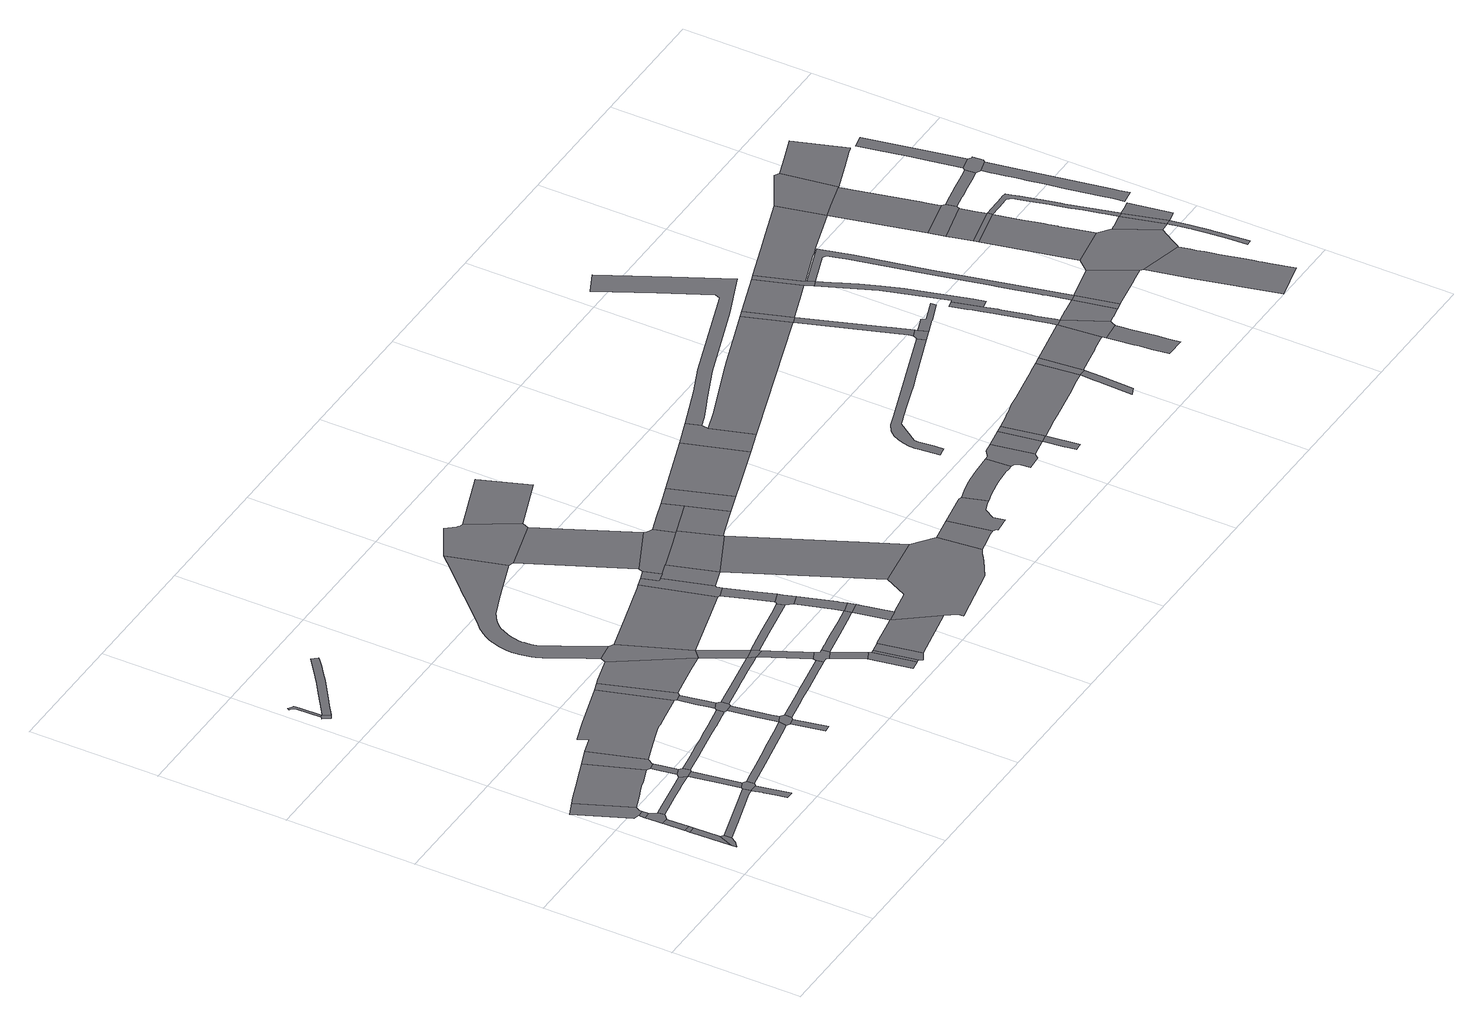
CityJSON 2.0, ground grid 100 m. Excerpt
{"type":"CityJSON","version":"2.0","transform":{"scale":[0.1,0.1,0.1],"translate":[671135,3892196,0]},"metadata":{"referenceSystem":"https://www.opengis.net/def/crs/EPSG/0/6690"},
"CityObjects":{
"road1":{"type":"Road","attributes":{"function":"9","usage":"9","RoadStructureAttribute.widthType":"9","RoadStructureAttribute.width":-9999,"RoadStructureAttribute.sectionType":"9"},"geometry":[{"type":"MultiSurface","lod":"1","boundaries":[[[0,1,2,3,4,5]]]}]},
"road2":{"type":"Road","attributes":{"function":"9","usage":"9","RoadStructureAttribute.widthType":"3","RoadStructureAttribute.width":5.18,"RoadStructureAttribute.sectionType":"1"},"geometry":[{"type":"MultiSurface","lod":"1","boundaries":[[[0,6,7,8,9,1]]]}]},
"road3":{"type":"Road","attributes":{"function":"9","usage":"9","RoadStructureAttribute.widthType":"9","RoadStructureAttribute.width":-9999,"RoadStructureAttribute.sectionType":"9"},"geometry":[{"type":"MultiSurface","lod":"1","boundaries":[[[10,7,6,11]]]}]},
"road4":{"type":"Road","attributes":{"function":"9","usage":"9","RoadStructureAttribute.widthType":"3","RoadStructureAttribute.width":5.18,"RoadStructureAttribute.sectionType":"1"},"geometry":[{"type":"MultiSurface","lod":"1","boundaries":[[[12,13,14,10,11,15]]]}]},
"road5":{"type":"Road","attributes":{"function":"9","usage":"9","RoadStructureAttribute.widthType":"9","RoadStructureAttribute.width":-9999,"RoadStructureAttribute.sectionType":"9"},"geometry":[{"type":"MultiSurface","lod":"1","boundaries":[[[16,17,18,19,20,21,22]]]}]},
"road6":{"type":"Road","attributes":{"function":"9","usage":"9","RoadStructureAttribute.widthType":"9","RoadStructureAttribute.width":-9999,"RoadStructureAttribute.sectionType":"9"},"geometry":[{"type":"MultiSurface","lod":"1","boundaries":[[[23,24,25,26,27,28,12,15]]]}]},
"road7":{"type":"Road","attributes":{"function":"9","usage":"9","RoadStructureAttribute.widthType":"3","RoadStructureAttribute.width":5.18,"RoadStructureAttribute.sectionType":"1"},"geometry":[{"type":"MultiSurface","lod":"1","boundaries":[[[21,27,26,22]]]}]},
"road8":{"type":"Road","attributes":{"function":"9","usage":"9","RoadStructureAttribute.widthType":"3","RoadStructureAttribute.width":4.88,"RoadStructureAttribute.sectionType":"1"},"geometry":[{"type":"MultiSurface","lod":"1","boundaries":[[[4,29,30,31,32,33,34,35,36,37,38,39,5]]]}]},
"road9":{"type":"Road","attributes":{"function":"1","usage":"9","RoadStructureAttribute.widthType":"9","RoadStructureAttribute.width":-9999,"RoadStructureAttribute.sectionType":"1"},"geometry":[{"type":"MultiSurface","lod":"1","boundaries":[[[40,41,42,18,17,43,44,45,46,47,48,49,50]]]}]},
"road10":{"type":"Road","attributes":{"function":"9","usage":"9","RoadStructureAttribute.widthType":"3","RoadStructureAttribute.width":4.58,"RoadStructureAttribute.sectionType":"1"},"geometry":[{"type":"MultiSurface","lod":"1","boundaries":[[[23,51,52,53,54,55,56,57,58,59,24]]]}]},
"road11":{"type":"Road","attributes":{"function":"9","usage":"9","RoadStructureAttribute.widthType":"3","RoadStructureAttribute.width":5.27,"RoadStructureAttribute.sectionType":"1"},"geometry":[{"type":"MultiSurface","lod":"1","boundaries":[[[60,61,62,63,35,64,65,66,67,68]]]}]},
"road12":{"type":"Road","attributes":{"function":"9","usage":"9","RoadStructureAttribute.widthType":"9","RoadStructureAttribute.width":-9999,"RoadStructureAttribute.sectionType":"9"},"geometry":[{"type":"MultiSurface","lod":"1","boundaries":[[[36,35,63,69,70,71,72]]]}]},
"road13":{"type":"Road","attributes":{"function":"9","usage":"9","RoadStructureAttribute.widthType":"3","RoadStructureAttribute.width":5.27,"RoadStructureAttribute.sectionType":"1"},"geometry":[{"type":"MultiSurface","lod":"1","boundaries":[[[71,73,74,56,75,76,72]]]}]},
"road14":{"type":"Road","attributes":{"function":"9","usage":"9","RoadStructureAttribute.widthType":"9","RoadStructureAttribute.width":-9999,"RoadStructureAttribute.sectionType":"9"},"geometry":[{"type":"MultiSurface","lod":"1","boundaries":[[[77,57,56,74,78,79,80]]]}]},
"road15":{"type":"Road","attributes":{"function":"9","usage":"9","RoadStructureAttribute.widthType":"3","RoadStructureAttribute.width":5.27,"RoadStructureAttribute.sectionType":"1"},"geometry":[{"type":"MultiSurface","lod":"1","boundaries":[[[81,82,83,84,85,77,80]]]}]},
"road16":{"type":"Road","attributes":{"function":"9","usage":"9","RoadStructureAttribute.widthType":"9","RoadStructureAttribute.width":-9999,"RoadStructureAttribute.sectionType":"9"},"geometry":[{"type":"MultiSurface","lod":"1","boundaries":[[[49,83,82,86,87,88,89,50]]]}]},
"road17":{"type":"Road","attributes":{"function":"9","usage":"9","RoadStructureAttribute.widthType":"9","RoadStructureAttribute.width":-9999,"RoadStructureAttribute.sectionType":"9"},"geometry":[{"type":"MultiSurface","lod":"1","boundaries":[[[90,91,92,93,94,95]]]}]},
"road18":{"type":"Road","attributes":{"function":"9","usage":"9","RoadStructureAttribute.widthType":"4","RoadStructureAttribute.width":1.92,"RoadStructureAttribute.sectionType":"1"},"geometry":[{"type":"MultiSurface","lod":"1","boundaries":[[[96,97,98,99,100,101,102,91,90]]]}]},
"road19":{"type":"Road","attributes":{"function":"9","usage":"9","RoadStructureAttribute.widthType":"3","RoadStructureAttribute.width":5.15,"RoadStructureAttribute.sectionType":"1"},"geometry":[{"type":"MultiSurface","lod":"1","boundaries":[[[103,104,105,106,107,108,109,70,69,110,111,112,113,114]]]}]},
"road20":{"type":"Road","attributes":{"function":"9","usage":"9","RoadStructureAttribute.widthType":"3","RoadStructureAttribute.width":4.94,"RoadStructureAttribute.sectionType":"1"},"geometry":[{"type":"MultiSurface","lod":"1","boundaries":[[[115,116,117,118,119,120,121,122,123,124,125,126,127,128,79,78]]]}]},
"road21":{"type":"Road","attributes":{"function":"9","usage":"9","RoadStructureAttribute.widthType":"2","RoadStructureAttribute.width":6.13,"RoadStructureAttribute.sectionType":"1"},"geometry":[{"type":"MultiSurface","lod":"1","boundaries":[[[129,130,131,132,133,134,135,136,137,138,139,140,141,142,90,95]]]}]},
"road22":{"type":"Road","attributes":{"function":"9","usage":"9","RoadStructureAttribute.widthType":"9","RoadStructureAttribute.width":-9999,"RoadStructureAttribute.sectionType":"1"},"geometry":[{"type":"MultiSurface","lod":"1","boundaries":[[[143,144,145,146,147,88,87,148,149,150,151,152,153,154,155,156,157]]]}]},
"road23":{"type":"Road","attributes":{"function":"9","usage":"9","RoadStructureAttribute.widthType":"3","RoadStructureAttribute.width":5.61,"RoadStructureAttribute.sectionType":"1"},"geometry":[{"type":"MultiSurface","lod":"1","boundaries":[[[158,159,160,161,162]]]}]},
"road24":{"type":"Road","attributes":{"function":"9","usage":"9","RoadStructureAttribute.widthType":"9","RoadStructureAttribute.width":-9999,"RoadStructureAttribute.sectionType":"9"},"geometry":[{"type":"MultiSurface","lod":"1","boundaries":[[[160,159,163,164,165,103,114]]]}]},
"road25":{"type":"Road","attributes":{"function":"9","usage":"9","RoadStructureAttribute.widthType":"3","RoadStructureAttribute.width":5.61,"RoadStructureAttribute.sectionType":"1"},"geometry":[{"type":"MultiSurface","lod":"1","boundaries":[[[166,167,168,169,170,171,103,165]]]}]},
"road26":{"type":"Road","attributes":{"function":"9","usage":"9","RoadStructureAttribute.widthType":"9","RoadStructureAttribute.width":-9999,"RoadStructureAttribute.sectionType":"9"},"geometry":[{"type":"MultiSurface","lod":"1","boundaries":[[[172,173,121,120,170,169,174,175]]]}]},
"road27":{"type":"Road","attributes":{"function":"9","usage":"9","RoadStructureAttribute.widthType":"3","RoadStructureAttribute.width":5.61,"RoadStructureAttribute.sectionType":"1"},"geometry":[{"type":"MultiSurface","lod":"1","boundaries":[[[172,176,177,178,179,173]]]}]},
"road28":{"type":"Road","attributes":{"function":"9","usage":"9","RoadStructureAttribute.widthType":"9","RoadStructureAttribute.width":-9999,"RoadStructureAttribute.sectionType":"9"},"geometry":[{"type":"MultiSurface","lod":"1","boundaries":[[[180,157,156,181,177,176,182]]]}]},
"road29":{"type":"Road","attributes":{"function":"9","usage":"9","RoadStructureAttribute.widthType":"9","RoadStructureAttribute.width":-9999,"RoadStructureAttribute.sectionType":"1"},"geometry":[{"type":"MultiSurface","lod":"1","boundaries":[[[183,184,185,186,187,188,180,182]]]}]},
"road30":{"type":"Road","attributes":{"function":"9","usage":"9","RoadStructureAttribute.widthType":"3","RoadStructureAttribute.width":5.01,"RoadStructureAttribute.sectionType":"1"},"geometry":[{"type":"MultiSurface","lod":"1","boundaries":[[[174,189,190,191,192,193,194,195,196,197,198,175]]]}]},
"road31":{"type":"Road","attributes":{"function":"9","usage":"9","RoadStructureAttribute.widthType":"3","RoadStructureAttribute.width":5.07,"RoadStructureAttribute.sectionType":"1"},"geometry":[{"type":"MultiSurface","lod":"1","boundaries":[[[199,200,201,202,203,164,163,204,205,206,207,208,209,210,211]]]}]},
"road32":{"type":"Road","attributes":{"function":"9","usage":"9","RoadStructureAttribute.widthType":"9","RoadStructureAttribute.width":-9999,"RoadStructureAttribute.sectionType":"9"},"geometry":[{"type":"MultiSurface","lod":"1","boundaries":[[[187,186,212,213,214,215]]]}]},
"road33":{"type":"Road","attributes":{"function":"9","usage":"9","RoadStructureAttribute.widthType":"2","RoadStructureAttribute.width":7.45,"RoadStructureAttribute.sectionType":"1"},"geometry":[{"type":"MultiSurface","lod":"1","boundaries":[[[216,217,218,219,212,186,220,195]]]}]},
"road34":{"type":"Road","attributes":{"function":"9","usage":"9","RoadStructureAttribute.widthType":"9","RoadStructureAttribute.width":-9999,"RoadStructureAttribute.sectionType":"9"},"geometry":[{"type":"MultiSurface","lod":"1","boundaries":[[[194,221,222,216,195]]]}]},
"road35":{"type":"Road","attributes":{"function":"9","usage":"9","RoadStructureAttribute.widthType":"2","RoadStructureAttribute.width":7.45,"RoadStructureAttribute.sectionType":"1"},"geometry":[{"type":"MultiSurface","lod":"1","boundaries":[[[194,223,224,225,226,227,228,229,230,231,221]]]}]},
"road36":{"type":"Road","attributes":{"function":"9","usage":"9","RoadStructureAttribute.widthType":"9","RoadStructureAttribute.width":-9999,"RoadStructureAttribute.sectionType":"9"},"geometry":[{"type":"MultiSurface","lod":"1","boundaries":[[[232,233,234,235,236,225,224,199,211]]]}]},
"road37":{"type":"Road","attributes":{"function":"9","usage":"9","RoadStructureAttribute.widthType":"9","RoadStructureAttribute.width":-9999,"RoadStructureAttribute.sectionType":"1"},"geometry":[{"type":"MultiSurface","lod":"1","boundaries":[[[237,238,239,240,241,242,243,244,245,246,247,248,249,250,251,252,253,254,255,256,257,258,259,260,261,215,214,262,263,264,265,266,267,268,269,270,271,272,273,274,275,276,277,278,279,280,281,282,283,284,285,286,287,288,289]]]}]},
"road38":{"type":"Road","attributes":{"function":"9","usage":"9","RoadStructureAttribute.widthType":"2","RoadStructureAttribute.width":7.45,"RoadStructureAttribute.sectionType":"1"},"geometry":[{"type":"MultiSurface","lod":"1","boundaries":[[[290,234,233,291]]]}]},
"road39":{"type":"Road","attributes":{"function":"9","usage":"9","RoadStructureAttribute.widthType":"9","RoadStructureAttribute.width":-9999,"RoadStructureAttribute.sectionType":"9"},"geometry":[{"type":"MultiSurface","lod":"1","boundaries":[[[292,293,290,291,294]]]}]},
"road40":{"type":"Road","attributes":{"function":"9","usage":"9","RoadStructureAttribute.widthType":"1","RoadStructureAttribute.width":32.77,"RoadStructureAttribute.sectionType":"1"},"geometry":[{"type":"MultiSurface","lod":"1","boundaries":[[[295,296,293,292]]]}]},
"road41":{"type":"Road","attributes":{"function":"9","usage":"9","RoadStructureAttribute.widthType":"9","RoadStructureAttribute.width":-9999,"RoadStructureAttribute.sectionType":"1"},"geometry":[{"type":"MultiSurface","lod":"1","boundaries":[[[212,297,298,299,300,301,302,213]]]}]},
"road42":{"type":"Road","attributes":{"function":"9","usage":"9","RoadStructureAttribute.widthType":"9","RoadStructureAttribute.width":-9999,"RoadStructureAttribute.sectionType":"9"},"geometry":[{"type":"MultiSurface","lod":"1","boundaries":[[[295,303,304,305,296]]]}]},
"road43":{"type":"Road","attributes":{"function":"9","usage":"9","RoadStructureAttribute.widthType":"3","RoadStructureAttribute.width":4.95,"RoadStructureAttribute.sectionType":"1"},"geometry":[{"type":"MultiSurface","lod":"1","boundaries":[[[306,307,308,309,310,216,222,311,312,313]]]}]},
"road44":{"type":"Road","attributes":{"function":"9","usage":"9","RoadStructureAttribute.widthType":"3","RoadStructureAttribute.width":5.16,"RoadStructureAttribute.sectionType":"1"},"geometry":[{"type":"MultiSurface","lod":"1","boundaries":[[[314,315,316,317,318,319,320,321,322,235,234,323,324,325,326]]]}]},
"road45":{"type":"Road","attributes":{"function":"9","usage":"9","RoadStructureAttribute.widthType":"9","RoadStructureAttribute.width":-9999,"RoadStructureAttribute.sectionType":"9"},"geometry":[{"type":"MultiSurface","lod":"1","boundaries":[[[327,328,305,304,329,330,331]]]}]},
"road46":{"type":"Road","attributes":{"function":"9","usage":"9","RoadStructureAttribute.widthType":"9","RoadStructureAttribute.width":-9999,"RoadStructureAttribute.sectionType":"9"},"geometry":[{"type":"MultiSurface","lod":"1","boundaries":[[[332,333,334,300,299,335,336,337,338]]]}]},
"road47":{"type":"Road","attributes":{"function":"9","usage":"9","RoadStructureAttribute.widthType":"2","RoadStructureAttribute.width":9.59,"RoadStructureAttribute.sectionType":"1"},"geometry":[{"type":"MultiSurface","lod":"1","boundaries":[[[339,340,341,342,336,335]]]}]},
"road48":{"type":"Road","attributes":{"function":"9","usage":"9","RoadStructureAttribute.widthType":"2","RoadStructureAttribute.width":9.59,"RoadStructureAttribute.sectionType":"1"},"geometry":[{"type":"MultiSurface","lod":"1","boundaries":[[[343,314,344,345,330,346]]]}]},
"road49":{"type":"Road","attributes":{"function":"9","usage":"9","RoadStructureAttribute.widthType":"9","RoadStructureAttribute.width":-9999,"RoadStructureAttribute.sectionType":"9"},"geometry":[{"type":"MultiSurface","lod":"1","boundaries":[[[340,347,306,313,348,349,350,341]]]}]},
"road50":{"type":"Road","attributes":{"function":"9","usage":"9","RoadStructureAttribute.widthType":"9","RoadStructureAttribute.width":-9999,"RoadStructureAttribute.sectionType":"9"},"geometry":[{"type":"MultiSurface","lod":"1","boundaries":[[[351,352,315,314,343]]]}]},
"road51":{"type":"Road","attributes":{"function":"9","usage":"9","RoadStructureAttribute.widthType":"2","RoadStructureAttribute.width":9.59,"RoadStructureAttribute.sectionType":"1"},"geometry":[{"type":"MultiSurface","lod":"1","boundaries":[[[353,354,355,349,348,356,357,358,315,352]]]}]},
"road52":{"type":"Road","attributes":{"function":"9","usage":"9","RoadStructureAttribute.widthType":"2","RoadStructureAttribute.width":13.56,"RoadStructureAttribute.sectionType":"1"},"geometry":[{"type":"MultiSurface","lod":"1","boundaries":[[[359,334,333,360,361]]]}]},
"road53":{"type":"Road","attributes":{"function":"9","usage":"9","RoadStructureAttribute.widthType":"1","RoadStructureAttribute.width":35.46,"RoadStructureAttribute.sectionType":"1"},"geometry":[{"type":"MultiSurface","lod":"1","boundaries":[[[362,363,364,365,361,366,332,338]]]}]},
"road54":{"type":"Road","attributes":{"function":"9","usage":"9","RoadStructureAttribute.widthType":"9","RoadStructureAttribute.width":-9999,"RoadStructureAttribute.sectionType":"9"},"geometry":[{"type":"MultiSurface","lod":"1","boundaries":[[[367,368,369,370,371,372,373,374,375,376,289,288,377]]]}]},
"road55":{"type":"Road","attributes":{"function":"9","usage":"9","RoadStructureAttribute.widthType":"9","RoadStructureAttribute.width":-9999,"RoadStructureAttribute.sectionType":"1"},"geometry":[{"type":"MultiSurface","lod":"1","boundaries":[[[378,379,367,377]]]}]},
"road56":{"type":"Road","attributes":{"function":"9","usage":"9","RoadStructureAttribute.widthType":"9","RoadStructureAttribute.width":-9999,"RoadStructureAttribute.sectionType":"9"},"geometry":[{"type":"MultiSurface","lod":"1","boundaries":[[[380,381,382,379,378,359,361,383,384]]]}]},
"road57":{"type":"Road","attributes":{"function":"9","usage":"9","RoadStructureAttribute.widthType":"9","RoadStructureAttribute.width":-9999,"RoadStructureAttribute.sectionType":"9"},"geometry":[{"type":"MultiSurface","lod":"1","boundaries":[[[385,364,363,386,387,388,389,390,391,392,393,384]]]}]},
"road58":{"type":"Road","attributes":{"function":"9","usage":"9","RoadStructureAttribute.widthType":"9","RoadStructureAttribute.width":-9999,"RoadStructureAttribute.sectionType":"9"},"geometry":[{"type":"MultiSurface","lod":"1","boundaries":[[[394,395,396,397,398,399,400,401,402,403,404,405,406,346,330,329,407]]]}]},
"road59":{"type":"Road","attributes":{"function":"9","usage":"9","RoadStructureAttribute.widthType":"9","RoadStructureAttribute.width":-9999,"RoadStructureAttribute.sectionType":"1"},"geometry":[{"type":"MultiSurface","lod":"1","boundaries":[[[404,403,408,409,386,363,410]]]}]},
"road60":{"type":"Road","attributes":{"function":"9","usage":"9","RoadStructureAttribute.widthType":"9","RoadStructureAttribute.width":-9999,"RoadStructureAttribute.sectionType":"1"},"geometry":[{"type":"MultiSurface","lod":"1","boundaries":[[[369,368,411,412]]]}]},
"road61":{"type":"Road","attributes":{"function":"9","usage":"9","RoadStructureAttribute.widthType":"1","RoadStructureAttribute.width":15.66,"RoadStructureAttribute.sectionType":"1"},"geometry":[{"type":"MultiSurface","lod":"1","boundaries":[[[380,413,414,415,416,381]]]}]},
"road62":{"type":"Road","attributes":{"function":"1","usage":"9","RoadStructureAttribute.widthType":"1","RoadStructureAttribute.width":35.46,"RoadStructureAttribute.sectionType":"7"},"geometry":[{"type":"MultiSurface","lod":"1","boundaries":[[[388,417,418,414,389]]]}]},
"road63":{"type":"Road","attributes":{"function":"9","usage":"9","RoadStructureAttribute.widthType":"9","RoadStructureAttribute.width":-9999,"RoadStructureAttribute.sectionType":"9"},"geometry":[{"type":"MultiSurface","lod":"1","boundaries":[[[419,415,414,418,420]]]}]},
"road64":{"type":"Road","attributes":{"function":"9","usage":"9","RoadStructureAttribute.widthType":"9","RoadStructureAttribute.width":-9999,"RoadStructureAttribute.sectionType":"9"},"geometry":[{"type":"MultiSurface","lod":"1","boundaries":[[[421,422,402,401,423,424,425]]]}]},
"road65":{"type":"Road","attributes":{"function":"9","usage":"9","RoadStructureAttribute.widthType":"9","RoadStructureAttribute.width":-9999,"RoadStructureAttribute.sectionType":"9"},"geometry":[{"type":"MultiSurface","lod":"1","boundaries":[[[426,427,428,429,430,431,432,433,434,421,425,435,436]]]}]},
"road66":{"type":"Road","attributes":{"function":"9","usage":"9","RoadStructureAttribute.widthType":"9","RoadStructureAttribute.width":-9999,"RoadStructureAttribute.sectionType":"1"},"geometry":[{"type":"MultiSurface","lod":"1","boundaries":[[[437,438,439,419,420]]]}]},
"road67":{"type":"Road","attributes":{"function":"9","usage":"2","RoadStructureAttribute.widthType":"1","RoadStructureAttribute.width":32.77,"RoadStructureAttribute.sectionType":"9"},"geometry":[{"type":"MultiSurface","lod":"1","boundaries":[[[440,441,442,443,444,431,430,445,446,447,448,449,450,451,452,453,454]]]}]},
"road68":{"type":"Road","attributes":{"function":"9","usage":"9","RoadStructureAttribute.widthType":"9","RoadStructureAttribute.width":-9999,"RoadStructureAttribute.sectionType":"9"},"geometry":[{"type":"MultiSurface","lod":"1","boundaries":[[[438,455,456,457,458,439]]]}]},
"road69":{"type":"Road","attributes":{"function":"9","usage":"9","RoadStructureAttribute.widthType":"9","RoadStructureAttribute.width":-9999,"RoadStructureAttribute.sectionType":"9"},"geometry":[{"type":"MultiSurface","lod":"1","boundaries":[[[459,460,461,462,463,464,465,466,467,468,469,440,454]]]}]},
"road70":{"type":"Road","attributes":{"function":"9","usage":"2","RoadStructureAttribute.widthType":"1","RoadStructureAttribute.width":32.77,"RoadStructureAttribute.sectionType":"1"},"geometry":[{"type":"MultiSurface","lod":"1","boundaries":[[[466,470,471,472,467]]]}]},
"road71":{"type":"Road","attributes":{"function":"9","usage":"9","RoadStructureAttribute.widthType":"3","RoadStructureAttribute.width":5.94,"RoadStructureAttribute.sectionType":"1"},"geometry":[{"type":"MultiSurface","lod":"1","boundaries":[[[471,473,474,475,476,477,478]]]}]},
"road72":{"type":"Road","attributes":{"function":"9","usage":"9","RoadStructureAttribute.widthType":"9","RoadStructureAttribute.width":-9999,"RoadStructureAttribute.sectionType":"9"},"geometry":[{"type":"MultiSurface","lod":"1","boundaries":[[[479,472,471,478,480]]]}]},
"road73":{"type":"Road","attributes":{"function":"1","usage":"9","RoadStructureAttribute.widthType":"1","RoadStructureAttribute.width":35.46,"RoadStructureAttribute.sectionType":"7"},"geometry":[{"type":"MultiSurface","lod":"1","boundaries":[[[481,482,483,484,485,486,487,456,455,488,489,490,491]]]}]},
"road74":{"type":"Road","attributes":{"function":"9","usage":"9","RoadStructureAttribute.widthType":"2","RoadStructureAttribute.width":7.09,"RoadStructureAttribute.sectionType":"1"},"geometry":[{"type":"MultiSurface","lod":"1","boundaries":[[[492,493,494,495,496,497,498,499,500,501,502,503,504,505,506,507,508,509,510,511,512,513,514,515,516]]]}]},
"road75":{"type":"Road","attributes":{"function":"9","usage":"9","RoadStructureAttribute.widthType":"1","RoadStructureAttribute.width":32.77,"RoadStructureAttribute.sectionType":"1"},"geometry":[{"type":"MultiSurface","lod":"1","boundaries":[[[517,518,519,520,521,522,523,524,525,526,527,528,529,530,531,532,533,534,479,480]]]}]},
"road76":{"type":"Road","attributes":{"function":"9","usage":"9","RoadStructureAttribute.widthType":"9","RoadStructureAttribute.width":-9999,"RoadStructureAttribute.sectionType":"1"},"geometry":[{"type":"MultiSurface","lod":"1","boundaries":[[[457,535,536,537,538,539,540,541,542,543,544,545,546,547,548,549,458]]]}]},
"road77":{"type":"Road","attributes":{"function":"9","usage":"9","RoadStructureAttribute.widthType":"2","RoadStructureAttribute.width":6,"RoadStructureAttribute.sectionType":"1"},"geometry":[{"type":"MultiSurface","lod":"1","boundaries":[[[524,550,551,552,553,554,555,556,557]]]}]},
"road78":{"type":"Road","attributes":{"function":"9","usage":"9","RoadStructureAttribute.widthType":"9","RoadStructureAttribute.width":-9999,"RoadStructureAttribute.sectionType":"9"},"geometry":[{"type":"MultiSurface","lod":"1","boundaries":[[[558,525,524,557,559,560]]]}]},
"road79":{"type":"Road","attributes":{"function":"9","usage":"9","RoadStructureAttribute.widthType":"9","RoadStructureAttribute.width":-9999,"RoadStructureAttribute.sectionType":"9"},"geometry":[{"type":"MultiSurface","lod":"1","boundaries":[[[482,481,561,562,563,564]]]}]},
"road80":{"type":"Road","attributes":{"function":"9","usage":"9","RoadStructureAttribute.widthType":"3","RoadStructureAttribute.width":5.84,"RoadStructureAttribute.sectionType":"1"},"geometry":[{"type":"MultiSurface","lod":"1","boundaries":[[[565,566,567,568,569,570,571,561,481]]]}]},
"road81":{"type":"Road","attributes":{"function":"9","usage":"9","RoadStructureAttribute.widthType":"9","RoadStructureAttribute.width":-9999,"RoadStructureAttribute.sectionType":"9"},"geometry":[{"type":"MultiSurface","lod":"1","boundaries":[[[572,569,568,573,516,515,574,575,576]]]}]},
"road82":{"type":"Road","attributes":{"function":"9","usage":"2","RoadStructureAttribute.widthType":"1","RoadStructureAttribute.width":32.77,"RoadStructureAttribute.sectionType":"1"},"geometry":[{"type":"MultiSurface","lod":"1","boundaries":[[[577,578,579,580,581,582,583,584,558,560]]]}]},
"road83":{"type":"Road","attributes":{"function":"1","usage":"9","RoadStructureAttribute.widthType":"1","RoadStructureAttribute.width":35.46,"RoadStructureAttribute.sectionType":"7"},"geometry":[{"type":"MultiSurface","lod":"1","boundaries":[[[563,585,586,587,588,564]]]}]},
"road84":{"type":"Road","attributes":{"function":"9","usage":"9","RoadStructureAttribute.widthType":"2","RoadStructureAttribute.width":7.09,"RoadStructureAttribute.sectionType":"1"},"geometry":[{"type":"MultiSurface","lod":"1","boundaries":[[[575,589,590,591,592,593,594,595,596,576]]]}]},
"road85":{"type":"Road","attributes":{"function":"9","usage":"9","RoadStructureAttribute.widthType":"1","RoadStructureAttribute.width":15.09,"RoadStructureAttribute.sectionType":"1"},"geometry":[{"type":"MultiSurface","lod":"1","boundaries":[[[597,598,599,600,601,602,603,604,605,606,607,608,609,610]]]}]},
"road86":{"type":"Road","attributes":{"function":"9","usage":"9","RoadStructureAttribute.widthType":"9","RoadStructureAttribute.width":-9999,"RoadStructureAttribute.sectionType":"1"},"geometry":[{"type":"MultiSurface","lod":"1","boundaries":[[[611,612,613,614,615,616,617,618,619,620,621,622,623,624,625,626,627,582,628]]]}]},
"road87":{"type":"Road","attributes":{"function":"9","usage":"9","RoadStructureAttribute.widthType":"9","RoadStructureAttribute.width":-9999,"RoadStructureAttribute.sectionType":"9"},"geometry":[{"type":"MultiSurface","lod":"1","boundaries":[[[604,629,630,628,582,581,631,605]]]}]},
"road88":{"type":"Road","attributes":{"function":"9","usage":"9","RoadStructureAttribute.widthType":"9","RoadStructureAttribute.width":-9999,"RoadStructureAttribute.sectionType":"9"},"geometry":[{"type":"MultiSurface","lod":"1","boundaries":[[[632,633,634,635,636,637,638,588,587,639]]]}]},
"road89":{"type":"Road","attributes":{"function":"9","usage":"9","RoadStructureAttribute.widthType":"2","RoadStructureAttribute.width":11.88,"RoadStructureAttribute.sectionType":"1"},"geometry":[{"type":"MultiSurface","lod":"1","boundaries":[[[633,632,640,641,619,642,643,644,645,646,647,648,649,650,651]]]}]},
"road90":{"type":"Road","attributes":{"function":"9","usage":"2","RoadStructureAttribute.widthType":"1","RoadStructureAttribute.width":32.77,"RoadStructureAttribute.sectionType":"1"},"geometry":[{"type":"MultiSurface","lod":"1","boundaries":[[[652,653,654,628,630,655,656,657,658,659,660]]]}]},
"road91":{"type":"Road","attributes":{"function":"9","usage":"9","RoadStructureAttribute.widthType":"3","RoadStructureAttribute.width":5.47,"RoadStructureAttribute.sectionType":"1"},"geometry":[{"type":"MultiSurface","lod":"1","boundaries":[[[661,662,663,664,665,634,633,666,667,668,669,670,671,672,673,674,675,676,677,678,679,680,681,682,683,684,659,685,686]]]}]},
"road92":{"type":"Road","attributes":{"function":"9","usage":"9","RoadStructureAttribute.widthType":"9","RoadStructureAttribute.width":-9999,"RoadStructureAttribute.sectionType":"9"},"geometry":[{"type":"MultiSurface","lod":"1","boundaries":[[[687,685,659,658]]]}]},
"road93":{"type":"Road","attributes":{"function":"1","usage":"9","RoadStructureAttribute.widthType":"1","RoadStructureAttribute.width":35.46,"RoadStructureAttribute.sectionType":"7"},"geometry":[{"type":"MultiSurface","lod":"1","boundaries":[[[688,689,638,637,690,691,692,693,694,695,696]]]}]},
"road94":{"type":"Road","attributes":{"function":"9","usage":"2","RoadStructureAttribute.widthType":"1","RoadStructureAttribute.width":32.77,"RoadStructureAttribute.sectionType":"1"},"geometry":[{"type":"MultiSurface","lod":"1","boundaries":[[[697,685,687,698,699,700,701,702]]]}]},
"road95":{"type":"Road","attributes":{"function":"9","usage":"9","RoadStructureAttribute.widthType":"1","RoadStructureAttribute.width":31.03,"RoadStructureAttribute.sectionType":"1"},"geometry":[{"type":"MultiSurface","lod":"1","boundaries":[[[703,704,705,706,707,708,709,710,711,712,713,714,715,716,717,718]]]}]},
"road96":{"type":"Road","attributes":{"function":"9","usage":"9","RoadStructureAttribute.widthType":"9","RoadStructureAttribute.width":-9999,"RoadStructureAttribute.sectionType":"9"},"geometry":[{"type":"MultiSurface","lod":"1","boundaries":[[[701,718,717,719,720,721,722,723,724,725,702]]]}]},
"road97":{"type":"Road","attributes":{"function":"9","usage":"2","RoadStructureAttribute.widthType":"1","RoadStructureAttribute.width":28.16,"RoadStructureAttribute.sectionType":"1"},"geometry":[{"type":"MultiSurface","lod":"1","boundaries":[[[726,725,724,727,728,729,730,731,732,733,734,735]]]}]},
"road98":{"type":"Road","attributes":{"function":"9","usage":"9","RoadStructureAttribute.widthType":"9","RoadStructureAttribute.width":-9999,"RoadStructureAttribute.sectionType":"9"},"geometry":[{"type":"MultiSurface","lod":"1","boundaries":[[[736,737,738,726,735]]]}]},
"road99":{"type":"Road","attributes":{"function":"9","usage":"2","RoadStructureAttribute.widthType":"1","RoadStructureAttribute.width":28.16,"RoadStructureAttribute.sectionType":"1"},"geometry":[{"type":"MultiSurface","lod":"1","boundaries":[[[737,739,740,741,742,743,738]]]}]},
"road100":{"type":"Road","attributes":{"function":"9","usage":"9","RoadStructureAttribute.widthType":"9","RoadStructureAttribute.width":-9999,"RoadStructureAttribute.sectionType":"9"},"geometry":[{"type":"MultiSurface","lod":"1","boundaries":[[[742,741,744,745,746,747]]]}]},
"road101":{"type":"Road","attributes":{"function":"9","usage":"2","RoadStructureAttribute.widthType":"1","RoadStructureAttribute.width":28.16,"RoadStructureAttribute.sectionType":"1"},"geometry":[{"type":"MultiSurface","lod":"1","boundaries":[[[746,748,749,750,751,752,753,754,755,756,747]]]}]},
"road102":{"type":"Road","attributes":{"function":"9","usage":"9","RoadStructureAttribute.widthType":"9","RoadStructureAttribute.width":-9999,"RoadStructureAttribute.sectionType":"9"},"geometry":[{"type":"MultiSurface","lod":"1","boundaries":[[[754,757,758,696,695,759,755]]]}]},
"road103":{"type":"Road","attributes":{"function":"9","usage":"2","RoadStructureAttribute.widthType":"1","RoadStructureAttribute.width":32.77,"RoadStructureAttribute.sectionType":"1"},"geometry":[{"type":"MultiSurface","lod":"1","boundaries":[[[760,761,762,723,722,763,764]]]}]},
"road104":{"type":"Road","attributes":{"function":"9","usage":"9","RoadStructureAttribute.widthType":"4","RoadStructureAttribute.width":3.75,"RoadStructureAttribute.sectionType":"1"},"geometry":[{"type":"MultiSurface","lod":"1","boundaries":[[[765,766,767,768,769,770,771,772,773,774,775,776,777,778,779,780,760,781,782,783,784,785,786,787,788,789,790,791,792,793,794,736,735]]]}]},
"road105":{"type":"Road","attributes":{"function":"9","usage":"9","RoadStructureAttribute.widthType":"4","RoadStructureAttribute.width":3.97,"RoadStructureAttribute.sectionType":"1"},"geometry":[{"type":"MultiSurface","lod":"1","boundaries":[[[764,795,796,797,798,799,800,801,802,803,804,805,806,807,808,809,810,811]]]}]},
"road106":{"type":"Road","attributes":{"function":"9","usage":"9","RoadStructureAttribute.widthType":"9","RoadStructureAttribute.width":-9999,"RoadStructureAttribute.sectionType":"9"},"geometry":[{"type":"MultiSurface","lod":"1","boundaries":[[[811,781,760,764]]]}]},
"road107":{"type":"Road","attributes":{"function":"9","usage":"9","RoadStructureAttribute.widthType":"2","RoadStructureAttribute.width":6.51,"RoadStructureAttribute.sectionType":"1"},"geometry":[{"type":"MultiSurface","lod":"1","boundaries":[[[812,813,814,815,816,817,818,819,820,821,822,823,824,825,745,744]]]}]},
"road108":{"type":"Road","attributes":{"function":"9","usage":"9","RoadStructureAttribute.widthType":"9","RoadStructureAttribute.width":-9999,"RoadStructureAttribute.sectionType":"9"},"geometry":[{"type":"MultiSurface","lod":"1","boundaries":[[[781,811,826,827,828,829,830]]]}]},
"road109":{"type":"Road","attributes":{"function":"9","usage":"9","RoadStructureAttribute.widthType":"1","RoadStructureAttribute.width":35.46,"RoadStructureAttribute.sectionType":"1"},"geometry":[{"type":"MultiSurface","lod":"1","boundaries":[[[754,831,832,833,834,835,836,837,838,839,757]]]}]},
"road110":{"type":"Road","attributes":{"function":"9","usage":"9","RoadStructureAttribute.widthType":"2","RoadStructureAttribute.width":9.81,"RoadStructureAttribute.sectionType":"1"},"geometry":[{"type":"MultiSurface","lod":"1","boundaries":[[[840,841,842,843,844,845,846,847,848,849,850,851,852,853,854,855,856,857,858,859]]]}]},
"road111":{"type":"Road","attributes":{"function":"9","usage":"9","RoadStructureAttribute.widthType":"9","RoadStructureAttribute.width":-9999,"RoadStructureAttribute.sectionType":"9"},"geometry":[{"type":"MultiSurface","lod":"1","boundaries":[[[860,818,817,846,845,861,862,863,864,865]]]}]},
"road112":{"type":"Road","attributes":{"function":"9","usage":"9","RoadStructureAttribute.widthType":"2","RoadStructureAttribute.width":9.81,"RoadStructureAttribute.sectionType":"1"},"geometry":[{"type":"MultiSurface","lod":"1","boundaries":[[[866,867,868,869,870,871,872,860,865]]]}]}
},
"vertices":[
[292,351,0],[242,232,0],[246,196,0],[290,232,0],[313,275,0],[312,332,0],
[286,554,0],[232,552,0],[232,549,0],[242,235,0],
[231,589,0],[285,590,0],
[226,760,0],[227,735,0],[231,592,0],[280,761,0],
[274,971,0],[293,1006,0],[116,1408,0],[2,1358,0],[178,956,0],[221,947,0],[274,949,0],
[322,800,0],[313,851,0],[304,850,0],[276,895,0],[222,894,0],[225,796,0],
[370,292,0],[424,307,0],[494,327,0],[577,351,0],[720,392,0],[782,409,0],[839,420,0],[827,480,0],[771,463,0],[675,436,0],[533,395,0],
[453,1538,0],[290,1477,0],[174,1434,0],[348,1027,0],[369,1035,0],[411,1050,0],[466,1071,0],[512,1089,0],[557,1102,0],[689,1153,0],[534,1568,0],
[391,811,0],[510,832,0],[605,848,0],[659,857,0],[765,871,0],[768,871,0],[727,921,0],[596,899,0],[393,865,0],
[894,165,0],[949,167,0],[948,170,0],[899,420,0],[840,417,0],[859,341,0],[860,336,0],[876,255,0],[893,168,0],
[921,442,0],[911,496,0],[885,515,0],[835,492,0],
[856,691,0],[825,877,0],[797,720,0],[811,634,0],
[752,947,0],[836,891,0],[826,947,0],[803,965,0],
[781,1091,0],[772,1143,0],[719,1134,0],[726,1093,0],[735,1043,0],
[770,1153,0],[798,1199,0],[665,1616,0],[644,1609,0],
[139,3363,0],[118,3361,0],[119,3355,0],[105,3347,0],[139,3293,0],[172,3313,0],
[134,3539,0],[133,3581,0],[114,3591,0],[89,3604,0],[84,3587,0],[99,3582,0],[113,3544,0],
[1598,632,0],[1480,606,0],[1346,580,0],[1214,555,0],[1151,543,0],[1098,532,0],[958,505,0],[1001,458,0],[1144,485,0],[1314,518,0],[1493,552,0],[1591,571,0],
[1002,920,0],[1092,936,0],[1243,963,0],[1340,980,0],[1347,981,0],[1515,1011,0],[1508,1065,0],[1330,1033,0],[1224,1014,0],[1155,1001,0],[1083,988,0],[968,967,0],[922,959,0],[908,957,0],
[260,3376,0],[322,3420,0],[488,3538,0],[567,3601,0],[594,3622,0],[612,3635,0],[676,3690,0],[686,3699,0],[650,3740,0],[530,3648,0],[468,3599,0],[455,3588,0],[346,3510,0],[177,3390,0],
[928,1785,0],[764,1730,0],[758,1728,0],[790,1670,0],[797,1658,0],[874,1226,0],[912,1239,0],[1051,1287,0],[1132,1312,0],[1163,1317,0],[1175,1319,0],[1277,1337,0],[1376,1354,0],[1457,1370,0],[1297,1897,0],
[1720,316,0],[1671,567,0],[1619,552,0],[1666,309,0],[1667,306,0],
[1686,584,0],[1686,639,0],[1652,658,0],
[1641,720,0],[1631,780,0],[1622,832,0],[1591,1006,0],[1537,1000,0],[1569,816,0],
[1573,1106,0],[1517,1082,0],[1607,1030,0],[1600,1084,0],
[1526,1363,0],[1472,1354,0],[1494,1220,0],[1512,1110,0],
[1364,1919,0],[1470,1364,0],[1542,1390,0],
[1646,1409,0],[1807,1439,0],[1855,1444,0],[1951,1462,0],[1601,1986,0],[1403,1932,0],
[1815,1066,0],[1831,1069,0],[1895,1079,0],[1988,1095,0],[2117,1116,0],[2152,1122,0],[2112,1171,0],[2109,1171,0],[1788,1116,0],[1700,1101,0],
[2320,750,0],[2126,716,0],[1998,694,0],[1927,681,0],[1787,657,0],[1823,608,0],[1837,611,0],[1912,624,0],[2033,645,0],[2127,662,0],[2231,680,0],[2250,684,0],[2329,697,0],
[2016,1519,0],[1802,2032,0],[1762,2051,0],[1621,2029,0],
[2196,1192,0],[2150,1275,0],[2115,1339,0],[2067,1425,0],[2032,1315,0],
[2231,1124,0],[2226,1142,0],
[2244,938,0],[2325,778,0],[2390,811,0],[2356,877,0],[2328,933,0],[2318,952,0],[2308,973,0],[2292,1004,0],[2257,1073,0],
[2374,705,0],[2384,687,0],[2448,720,0],[2439,776,0],[2410,770,0],
[2042,3467,0],[1876,3292,0],[1773,3184,0],[1767,3177,0],[1542,2943,0],[1508,2912,0],[1472,2862,0],[1449,2828,0],[1433,2798,0],[1418,2765,0],[1407,2735,0],[1397,2701,0],[1390,2665,0],[1386,2631,0],[1384,2593,0],[1385,2562,0],[1388,2534,0],[1393,2500,0],[1405,2448,0],[1414,2421,0],[1432,2379,0],[1501,2252,0],[1575,2115,0],[1595,2079,0],[1612,2046,0],[1754,2065,0],[1736,2098,0],[1608,2337,0],[1578,2391,0],[1553,2438,0],[1534,2486,0],[1525,2524,0],[1519,2570,0],[1518,2592,0],[1520,2621,0],[1522,2644,0],[1527,2669,0],[1534,2693,0],[1542,2714,0],[1565,2761,0],[1578,2782,0],[1592,2802,0],[1605,2818,0],[1624,2839,0],[1648,2859,0],[1662,2868,0],[1681,2881,0],[1703,2895,0],[1726,2905,0],[1859,2956,0],[1995,3007,0],[2214,3086,0],[2094,3523,0],
[2569,489,0],[2505,456,0],
[2641,148,0],[2582,466,0],[2565,133,0],
[2666,152,0],[2606,470,0],
[2108,1544,0],[2367,1614,0],[2608,1679,0],[2457,2214,0],[2421,2202,0],[2096,2110,0],
[2681,124,0],[2749,161,0],[2688,486,0],
[2738,1294,0],[2630,1273,0],[2430,1236,0],[2375,1226,0],[2328,1217,0],[2425,1179,0],[2565,1205,0],[2755,1240,0],
[2907,804,0],[2895,856,0],[2893,856,0],[2769,834,0],[2688,820,0],[2614,807,0],[2572,799,0],[2500,786,0],[2491,785,0],[2652,757,0],[2756,776,0],[2860,795,0],[2904,803,0],
[2906,527,0],[2697,488,0],[3179,246,0],[2961,537,0],[2958,537,0],
[2598,2120,0],[2570,2112,0],[2530,2237,0],[2624,1673,0],[2713,1704,0],[2699,1742,0],[2708,1755,0],
[2693,1485,0],[2749,1318,0],[2834,1347,0],[2790,1476,0],
[2996,823,0],[2908,801,0],[2925,713,0],[3055,555,0],
[2748,1305,0],[2793,1192,0],[2876,1220,0],[2846,1309,0],
[2988,864,0],[2982,882,0],
[2965,941,0],[2962,950,0],[2903,1141,0],[2809,1139,0],[2876,919,0],[2895,859,0],
[2605,2262,0],[2598,2121,0],[2645,2135,0],
[2855,1804,0],[2858,1805,0],[2743,2166,0],[2646,2135,0],[2600,2121,0],
[2650,3184,0],[2670,3233,0],[2462,3583,0],[2454,3582,0],[2445,3583,0],[2437,3586,0],[2431,3590,0],[2425,3596,0],[2420,3602,0],[2358,3671,0],[2254,3071,0],
[2619,2300,0],[2985,2473,0],
[3095,2281,0],[3047,2433,0],[2994,2455,0],[2743,2167,0],[2971,2239,0],
[2841,2198,0],[3219,1977,0],[3218,1980,0],[3217,1982,0],[3112,2285,0],[3097,2279,0],[3096,2279,0],[3052,2265,0],[3006,2250,0],
[3242,167,0],[3245,127,0],[3700,221,0],[3842,309,0],[3845,310,0],[3898,349,0],[3901,351,0],[3951,381,0],[3918,715,0],[3757,836,0],[3347,774,0],[3253,593,0],[3058,556,0],[3181,244,0],
[3639,1087,0],[3613,1150,0],[2859,1802,0],
[3078,3382,0],[2942,3756,0],
[3112,2287,0],[3380,2377,0],[3329,2529,0],[3184,2480,0],
[3283,2006,0],[3481,2071,0],
[3487,2583,0],[3643,2124,0],
[4108,749,0],[3983,727,0],[4022,395,0],[4122,414,0],[4167,423,0],
[4313,408,0],[4297,494,0],[4347,578,0],[4410,601,0],[4441,609,0],[4389,789,0],[4366,795,0],[4327,789,0],[4315,787,0],[4192,404,0],[4193,394,0],
[3751,2159,0],[4127,2283,0],[3974,2748,0],
[4843,857,0],[4695,847,0],[4589,835,0],[4530,824,0],[4473,812,0],[4468,617,0],[4516,630,0],[4566,641,0],[4618,650,0],[4667,657,0],[4710,661,0],[4763,665,0],[4786,666,0],[4810,666,0],[4856,666,0],
[4315,2345,0],[4211,2660,0],[4220,2716,0],[4182,2823,0],
[4868,662,0],[4876,658,0],[4887,648,0],[4903,617,0],[4910,547,0],[5024,557,0],[5037,573,0],[5053,592,0],[4996,910,0],[4919,896,0],[4870,859,0],
[5200,619,0],[5203,619,0],[5146,937,0],
[5204,616,0],[5223,459,0],[5226,438,0],[5234,372,0],[5294,379,0],[5263,627,0],
[5205,947,0],[5262,630,0],
[5522,2742,0],[5404,3087,0],[5247,3033,0],[5138,2995,0],[4931,2924,0],[4871,2901,0],[4369,2710,0],[4381,2367,0],[4942,2551,0],[5205,2638,0],[5519,2741,0],
[4953,1637,0],[4855,1603,0],[4798,1568,0],[4761,1525,0],[4736,1480,0],[4719,1432,0],[4709,1375,0],[4710,1332,0],[4710,1314,0],[4716,1258,0],[4723,1202,0],[4729,1147,0],[4798,1158,0],[4796,1231,0],[4781,1347,0],[4781,1380,0],[4897,1548,0],[4948,1564,0],[4973,1573,0],[5108,1618,0],[5237,1661,0],[5299,1682,0],[5418,1724,0],[5800,1861,0],[5777,1925,0],
[5403,656,0],[5416,659,0],[5435,662,0],[5501,674,0],[5794,728,0],[5828,734,0],[5866,742,0],[5972,761,0],[5937,1088,0],[5845,1071,0],[5803,1063,0],[5703,1044,0],[5542,1015,0],[5452,1004,0],[5407,990,0],[5362,982,0],[5342,978,0],[5312,967,0],
[4306,2747,0],[4398,2787,0],[4507,2834,0],[4780,2951,0],[5405,3168,0],[5760,3310,0],[5557,3709,0],[5315,4189,0],[5150,4109,0],[5357,3705,0],[5532,3351,0],[5516,3311,0],[4744,3044,0],[4520,2950,0],[4263,2853,0],
[5971,758,0],[5967,645,0],[5966,608,0],[5965,590,0],[5956,347,0],[6017,375,0],[6027,636,0],[6031,759,0],
[5998,1099,0],[6032,769,0],[6032,772,0],
[5578,2762,0],[5578,2763,0],[5577,2765,0],[5460,3106,0],
[5523,2739,0],[5712,2202,0],[5787,1991,0],[5794,1962,0],[5855,1983,0],[5802,2133,0],[5776,2203,0],
[5861,1966,0],[5787,1935,0],[5835,1873,0],[5887,1892,0],[5862,1963,0],
[6206,804,0],[6233,809,0],[6264,815,0],[6284,819,0],[6413,842,0],[6383,1170,0],[6380,1169,0],[6185,1133,0],
[5753,2826,0],[5767,2830,0],[5918,2882,0],[5801,3223,0],
[6006,1935,0],[6008,1935,0],[6066,1956,0],[6172,1994,0],[6169,2035,0],[5996,1973,0],[5978,2004,0],[5945,1992,0],
[6477,350,0],[6629,351,0],[6619,425,0],[6611,481,0],[6607,515,0],[6581,715,0],[6572,781,0],[6566,826,0],[6417,807,0],[6425,747,0],[6444,607,0],[6449,569,0],[6460,480,0],[6477,353,0],
[6428,1217,0],[6416,1266,0],[6395,1353,0],[6390,1378,0],[6341,1583,0],[6335,1608,0],[6316,1686,0],[6286,1795,0],[6251,1922,0],[6198,1908,0],[6232,1788,0],[6237,1770,0],[6263,1677,0],[6279,1609,0],[6284,1590,0],[6372,1216,0],[6382,1173,0],[6437,1180,0],
[6585,861,0],[6592,875,0],[6413,839,0],
[5946,2817,0],[5993,2837,0],[5975,2889,0],[5969,2887,0],[5965,2895,0],[5964,2898,0],[5847,3239,0],[5919,2879,0],
[6124,2408,0],[6267,1928,0],[6311,1706,0],[6373,1721,0],[6350,1809,0],[6286,2054,0],[6223,2273,0],[6171,2425,0],[6114,2566,0],[6069,2673,0],[6039,2739,0],[5994,2835,0],
[6552,1201,0],[6542,1199,0],[6440,1180,0],[6637,883,0],[6645,885,0],[6732,901,0],[6735,902,0],[6671,1223,0],[6668,1222,0],
[6720,1250,0],[6495,2219,0],[6381,2755,0],[6317,3006,0],[6261,2987,0],[5995,2838,0],[6254,2927,0],[6282,2910,0],[6298,2848,0],[6316,2777,0],[6326,2741,0],[6334,2703,0],[6389,2459,0],[6444,2218,0],[6500,1968,0],[6504,1951,0],[6541,1790,0],[6556,1724,0],[6573,1648,0],[6622,1434,0],[6625,1421,0],[6628,1409,0],[6637,1369,0],[6670,1226,0],[6724,1232,0],[6723,1235,0],
[6795,915,0],
[6224,3368,0],[6188,3356,0],[6110,2948,0],[6222,2987,0],[6259,2999,0],[6314,3017,0],[6333,3025,0],[6676,3130,0],[6590,3494,0],
[6727,1233,0],[6798,915,0],[7061,962,0],[7095,968,0],[7182,982,0],[7009,1299,0],
[7283,633,0],[7433,24,0],[7437,6,0],[7729,74,0],[7687,255,0],[7675,306,0],[7669,334,0],[7662,364,0],[7649,419,0],[7605,607,0],[7598,638,0],[7582,708,0],[7569,761,0],[7560,803,0],[7541,884,0],[7210,965,0],
[7550,899,0],[7577,945,0],[7625,1024,0],[7653,1071,0],[7494,1373,0],[7403,1443,0],[7084,1388,0],
[6924,2086,0],[7362,1619,0],[7347,1685,0],[7342,1706,0],[7341,1710,0],[7324,1780,0],[7318,1808,0],[7309,1846,0],[7283,1956,0],[7236,2158,0],
[7235,2194,0],[7228,2194,0],[6915,2123,0],
[7218,2235,0],[7216,2243,0],[7183,2386,0],[6871,2311,0],[6891,2228,0],
[7198,2414,0],[7178,2491,0],[7154,2509,0],[6842,2435,0],
[7147,2539,0],[7129,2614,0],[7118,2663,0],[7108,2705,0],[7003,3156,0],[6989,3214,0],[6989,3217,0],[6781,3159,0],[6676,3129,0],
[6923,3639,0],[6887,3662,0],[6679,3131,0],
[7642,1400,0],[7533,1380,0],[7519,1378,0],[7671,1073,0],[7727,1078,0],
[7386,2161,0],[7411,2161,0],[7426,2160,0],[7459,2132,0],[7468,2093,0],[7489,2011,0],[7500,1968,0],[7523,1877,0],[7536,1823,0],[7560,1729,0],[7561,1724,0],[7581,1647,0],[7608,1537,0],[7613,1518,0],[7615,1508,0],[7619,1494,0],[7678,1407,0],[7677,1410,0],[7634,1582,0],[7581,1794,0],[7574,1823,0],[7540,1958,0],[7534,1983,0],[7524,2022,0],[7504,2101,0],[7490,2156,0],[7477,2194,0],[7449,2198,0],[7385,2197,0],[7358,2197,0],
[7745,984,0],[7753,939,0],[7756,924,0],[7759,902,0],[7760,893,0],[7773,790,0],[7786,639,0],[7799,489,0],[7839,492,0],[7835,532,0],[7827,630,0],[7819,724,0],[7815,766,0],[7813,791,0],[7796,924,0],[7791,954,0],[7767,1080,0],
[7298,2432,0],[7331,2438,0],[7380,2447,0],[7411,2453,0],[7496,2469,0],[7583,2485,0],[7576,2565,0],[7529,2556,0],[7510,2553,0],[7465,2544,0],[7411,2534,0],[7392,2531,0],[7378,2528,0],[7263,2507,0],
[7844,1100,0],[7856,1102,0],[7796,1428,0],[7735,1417,0],[7681,1407,0],
[6991,3218,0],[7207,3292,0],[7360,3346,0],[7396,3358,0],[7411,3363,0],[7273,3760,0],[7233,3746,0],[7158,3720,0],[7028,3675,0],
[7910,1467,0],[7892,1546,0],[7884,1590,0],[7857,1743,0],[7766,2247,0],[7722,2492,0],[7625,2465,0],[7637,2397,0],[7645,2356,0],[7656,2293,0],[7664,2249,0],[7676,2184,0],[7683,2144,0],[7686,2127,0],[7705,2018,0],[7733,1865,0],[7739,1831,0],[7780,1607,0],[7793,1533,0],[7805,1451,0],
[7593,2587,0],[7736,2513,0],[7727,2594,0],[7714,2591,0],[7702,2600,0],[7692,2608,0],
[7542,3360,0],[7448,3341,0],[7478,3185,0],[7496,3092,0],[7520,2967,0],[7551,2807,0],[7564,2741,0]
]}
